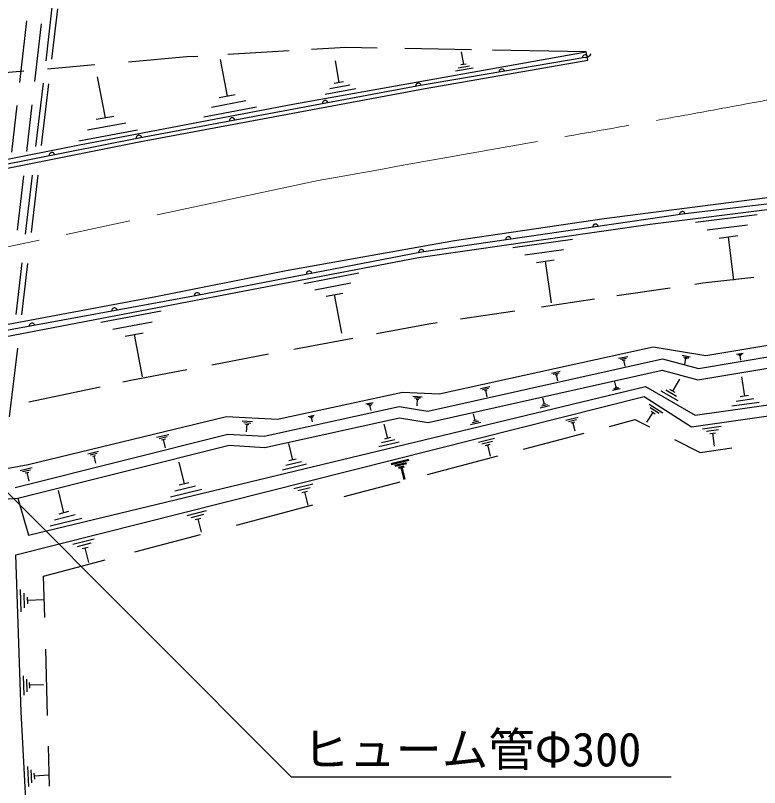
# Model space of a CAD drawing. Units: millimetres, scale not verified. Extents: x -54858845 to -54218845, y -162482687 to -162122687.
# Drawn here: x -54592784 to -54552692, y -162239158 to -162197545 of the extents above; entities that cross this region are included whole.
import ezdxf
from ezdxf.enums import TextEntityAlignment as Align

# ---------------------------------------------------------------- set-up
doc = ezdxf.new("R2010")
doc.units = ezdxf.units.MM
doc.header["$LTSCALE"] = 1000
doc.linetypes.add('CHAIN', pattern=[18.5, 12, -1.5, 3.5, -1.5])
for name, color, linetype, lineweight in [('M-BGD', 7, 'Continuous', 25), ('M-BMK', 2, 'CHAIN', 13), ('M-STR-STR3', 7, 'Continuous', 25), ('M-TTL-FRAM', 2, 'Continuous', 50)]:
    doc.layers.add(name, color=color, linetype=linetype, lineweight=lineweight)
doc.styles.add('ＭＳ ゴシック', font='')
doc.styles.get('ＭＳ ゴシック').set_extended_font_data('MS Gothic')

msp = doc.modelspace()

# ---------------------------------------------------------------- linework, layer by layer
at = {"layer": 'M-BGD'}
for p, q in [((-54590815, -162197104), (-54591155, -162199991)), ((-54590523, -162197193), (-54590843, -162199908)), ((-54592551, -162201158), (-54592167, -162197837)), ((-54591740, -162201112), (-54591379, -162197991)), ((-54574988, -162199271), (-54576828, -162199381)), ((-54573294, -162199302), (-54574988, -162199271)), ((-54578028, -162199453), (-54581338, -162199652)), ((-54577839, -162202321), (-54562030, -162199507)), ((-54568213, -162199394), (-54571797, -162199329)), ((-54568769, -162199514), (-54568643, -162200183)), ((-54562030, -162199507), (-54567072, -162199415)), ((-54561945, -162199961), (-54562030, -162199507)), ((-54583549, -162199784), (-54586685, -162200055)), ((-54582965, -162199749), (-54583549, -162199784)), ((-54581756, -162199918), (-54581377, -162201904)), ((-54575565, -162199999), (-54575354, -162201157)), ((-54562085, -162199819), (-54571071, -162201345)), ((-54570709, -162201490), (-54561945, -162199961)), ((-54588510, -162200213), (-54591054, -162200433)), ((-54568121, -162200388), (-54569079, -162200557)), ((-54568312, -162200270), (-54568931, -162200386)), ((-54568503, -162200162), (-54568793, -162200214)), ((-54592331, -162200544), (-54593833, -162200674)), ((-54588388, -162200851), (-54587956, -162203067)), ((-54591298, -162201203), (-54591699, -162204610)), ((-54590999, -162201236), (-54591390, -162204547)), ((-54571071, -162201345), (-54586131, -162204153)), ((-54574773, -162201311), (-54575851, -162201502)), ((-54575104, -162201115), (-54575604, -162201209)), ((-54586020, -162204346), (-54570709, -162201490)), ((-54574441, -162201508), (-54576098, -162201804)), ((-54580365, -162202155), (-54582221, -162202512)), ((-54580948, -162201830), (-54581806, -162201988)), ((-54592985, -162204911), (-54592695, -162202406)), ((-54592175, -162204874), (-54591885, -162202364)), ((-54589334, -162204518), (-54577839, -162202321)), ((-54579792, -162202489), (-54582636, -162203036)), ((-54587487, -162202983), (-54588436, -162203162)), ((-54586844, -162203346), (-54588900, -162203736)), ((-54586200, -162203720), (-54589365, -162204321)), ((-54586131, -162204153), (-54604890, -162207860)), ((-54606073, -162207844), (-54589334, -162204518)), ((-54605141, -162208162), (-54586020, -162204346)), ((-54592665, -162209109), (-54592327, -162206188)), ((-54591880, -162206146), (-54592257, -162209340)), ((-54591579, -162206152), (-54591944, -162209247)), ((-54558591, -162208788), (-54543915, -162206960)), ((-54545211, -162206855), (-54556848, -162208264)), ((-54561067, -162208481), (-54551204, -162207228)), ((-54556848, -162208264), (-54570913, -162210312)), ((-54556151, -162208685), (-54552825, -162208273)), ((-54571074, -162210595), (-54558591, -162208788)), ((-54569123, -162209671), (-54561067, -162208481)), ((-54555507, -162209108), (-54553340, -162208838)), ((-54578195, -162211287), (-54569123, -162209671)), ((-54565979, -162210058), (-54562773, -162209598)), ((-54554863, -162209542), (-54553864, -162209413)), ((-54554072, -162211805), (-54554364, -162209478)), ((-54570913, -162210312), (-54582996, -162212634)), ((-54565345, -162210452), (-54563258, -162210152)), ((-54597125, -162215583), (-54571074, -162210595)), ((-54592437, -162210870), (-54592767, -162213671)), ((-54592139, -162210907), (-54592466, -162213674)), ((-54564711, -162210856), (-54563752, -162210717)), ((-54563910, -162213029), (-54564232, -162210782)), ((-54585228, -162212699), (-54578195, -162211287)), ((-54577251, -162211986), (-54574276, -162211417)), ((-54555755, -162211958), (-54552997, -162211655)), ((-54576648, -162212330), (-54574711, -162211961)), ((-54556181, -162212022), (-54555755, -162211958)), ((-54576044, -162212674), (-54575146, -162212506)), ((-54575195, -162214676), (-54575595, -162212590)), ((-54560378, -162212647), (-54557513, -162212220)), ((-54598048, -162215092), (-54585228, -162212699)), ((-54582996, -162212634), (-54596343, -162215098)), ((-54564447, -162213253), (-54561586, -162212827)), ((-54588192, -162214080), (-54584937, -162213459)), ((-54568803, -162213902), (-54565885, -162213467)), ((-54587528, -162214453), (-54585412, -162214053)), ((-54573333, -162214690), (-54570517, -162214158)), ((-54570517, -162214158), (-54570067, -162214090)), ((-54586864, -162214837), (-54585896, -162214648)), ((-54555591, -162215869), (-54547800, -162214571)), ((-54585943, -162217019), (-54586375, -162214743)), ((-54577784, -162215533), (-54574597, -162214930)), ((-54592677, -162215471), (-54593115, -162219185)), ((-54569950, -162217932), (-54558417, -162215411)), ((-54558417, -162215411), (-54555591, -162215869)), ((-54555985, -162216574), (-54547524, -162215141)), ((-54582207, -162216370), (-54579143, -162215790)), ((-54560287, -162216021), (-54559797, -162215921)), ((-54556867, -162215861), (-54556427, -162215941)), ((-54556015, -162217187), (-54547468, -162215740)), ((-54553937, -162215801), (-54553577, -162215741)), ((-54553857, -162215841), (-54553627, -162215801)), ((-54553787, -162215881), (-54553687, -162215861)), ((-54553697, -162216121), (-54553737, -162215871)), ((-54570570, -162218876), (-54557929, -162216051)), ((-54560187, -162216071), (-54559867, -162216011)), ((-54560087, -162216131), (-54559937, -162216101)), ((-54559937, -162216451), (-54560007, -162216111)), ((-54557929, -162216051), (-54555985, -162216574)), ((-54556797, -162215941), (-54556507, -162215991)), ((-54556737, -162216021), (-54556597, -162216041)), ((-54556717, -162216341), (-54556667, -162216031)), ((-54586479, -162217179), (-54583547, -162216624)), ((-54570553, -162219488), (-54557942, -162216669)), ((-54563907, -162216821), (-54563437, -162216711)), ((-54557942, -162216669), (-54556015, -162217187)), ((-54563807, -162216871), (-54563497, -162216801)), ((-54563707, -162216921), (-54563567, -162216891)), ((-54563567, -162217241), (-54563637, -162216901)), ((-54557008, -162217147), (-54557378, -162217787)), ((-54556157, -162219090), (-54540311, -162216855)), ((-54553658, -162217027), (-54553508, -162218057)), ((-54592079, -162225556), (-54558831, -162217534)), ((-54592060, -162218375), (-54588226, -162217553)), ((-54586999, -162217290), (-54586479, -162217179)), ((-54567727, -162217651), (-54567227, -162217541)), ((-54560508, -162217297), (-54560438, -162217587)), ((-54560378, -162217577), (-54560498, -162217607)), ((-54558831, -162217534), (-54556157, -162219090)), ((-54556366, -162219717), (-54540570, -162217448)), ((-54578658, -162219306), (-54571936, -162217855)), ((-54571936, -162217855), (-54569950, -162217932)), ((-54567617, -162217701), (-54567297, -162217631)), ((-54567517, -162217761), (-54567367, -162217731)), ((-54567367, -162218091), (-54567437, -162217741)), ((-54560198, -162217667), (-54560618, -162217767)), ((-54560288, -162217617), (-54560558, -162217687)), ((-54557078, -162218317), (-54557988, -162217797)), ((-54557158, -162218087), (-54557748, -162217747)), ((-54557238, -162217867), (-54557518, -162217707)), ((-54592765, -162226610), (-54558903, -162218087)), ((-54573907, -162218481), (-54573517, -162218401)), ((-54571367, -162218071), (-54570867, -162218091)), ((-54571277, -162218151), (-54570957, -162218161)), ((-54571197, -162218231), (-54571047, -162218241)), ((-54571137, -162218591), (-54571117, -162218231)), ((-54564388, -162218147), (-54564298, -162218497)), ((-54558903, -162218087), (-54556366, -162219717)), ((-54552708, -162218397), (-54554188, -162218607)), ((-54552998, -162218207), (-54553958, -162218347)), ((-54553288, -162218027), (-54553738, -162218097)), ((-54579392, -162220223), (-54572105, -162218621)), ((-54573827, -162218521), (-54573567, -162218471)), ((-54573747, -162218571), (-54573627, -162218541)), ((-54573627, -162218831), (-54573687, -162218551)), ((-54572105, -162218621), (-54570570, -162218876)), ((-54564018, -162218587), (-54564518, -162218707)), ((-54564118, -162218527), (-54564448, -162218607)), ((-54564228, -162218477), (-54564378, -162218517)), ((-54558648, -162218487), (-54557908, -162218967)), ((-54558588, -162218677), (-54558108, -162218987)), ((-54592101, -162221751), (-54581407, -162219154)), ((-54581407, -162219154), (-54578658, -162219306)), ((-54579345, -162220827), (-54572089, -162219231)), ((-54577017, -162219161), (-54576687, -162219091)), ((-54576947, -162219191), (-54576727, -162219151)), ((-54576877, -162219231), (-54576777, -162219211)), ((-54576777, -162219451), (-54576827, -162219221)), ((-54572089, -162219231), (-54570553, -162219488)), ((-54568118, -162219007), (-54568028, -162219377)), ((-54563138, -162219357), (-54562458, -162219187)), ((-54558758, -162219467), (-54558418, -162218947)), ((-54558538, -162218877), (-54558308, -162219017)), ((-54580577, -162219401), (-54580007, -162219431)), ((-54580477, -162219491), (-54580107, -162219511)), ((-54580387, -162219581), (-54580217, -162219591)), ((-54580327, -162219991), (-54580297, -162219581)), ((-54572928, -162219567), (-54572738, -162220337)), ((-54567718, -162219477), (-54568258, -162219607)), ((-54567828, -162219417), (-54568178, -162219497)), ((-54567948, -162219357), (-54568108, -162219397)), ((-54562988, -162219427), (-54562548, -162219317)), ((-54562848, -162219497), (-54562648, -162219447)), ((-54562628, -162219947), (-54562748, -162219467)), ((-54560776, -162219691), (-54559397, -162219326)), ((-54559405, -162219328), (-54558625, -162219723)), ((-54565403, -162220916), (-54562149, -162220054)), ((-54555758, -162219827), (-54554758, -162219687)), ((-54555558, -162219947), (-54554908, -162219857)), ((-54555368, -162220077), (-54555068, -162220037)), ((-54555118, -162220757), (-54555218, -162220057)), ((-54592801, -162222980), (-54581332, -162220106)), ((-54585187, -162220271), (-54584527, -162220121)), ((-54585047, -162220341), (-54584617, -162220241)), ((-54584907, -162220421), (-54584707, -162220371)), ((-54584697, -162220851), (-54584807, -162220391)), ((-54581332, -162220106), (-54579392, -162220223)), ((-54572338, -162220417), (-54573058, -162220587)), ((-54572578, -162220297), (-54572908, -162220377)), ((-54567838, -162220537), (-54566978, -162220327)), ((-54567648, -162220627), (-54567088, -162220487)), ((-54557274, -162220407), (-54555893, -162221105)), ((-54592655, -162223562), (-54581276, -162220710)), ((-54581276, -162220710), (-54579345, -162220827)), ((-54578068, -162220607), (-54577848, -162221507)), ((-54572108, -162220537), (-54573208, -162220797)), ((-54567468, -162220727), (-54567208, -162220657)), ((-54567188, -162221297), (-54567338, -162220687)), ((-54555893, -162221105), (-54554177, -162220848)), ((-54588887, -162221171), (-54588307, -162221031)), ((-54588757, -162221231), (-54588387, -162221141)), ((-54588637, -162221301), (-54588467, -162221261)), ((-54588457, -162221681), (-54588547, -162221281)), ((-54570577, -162222286), (-54566788, -162221283)), ((-54595461, -162222362), (-54592101, -162221751)), ((-54583988, -162221617), (-54583698, -162222797)), ((-54577108, -162221737), (-54578398, -162222057)), ((-54577378, -162221597), (-54578218, -162221807)), ((-54577658, -162221467), (-54578048, -162221557)), ((-54592537, -162222061), (-54591877, -162221901)), ((-54592397, -162222131), (-54591967, -162222031)), ((-54592257, -162222201), (-54592057, -162222161)), ((-54592047, -162222641), (-54592157, -162222181)), ((-54583088, -162222917), (-54584188, -162223177)), ((-54583448, -162222737), (-54583958, -162222857)), ((-54577788, -162223047), (-54576768, -162222787)), ((-54577568, -162223147), (-54576908, -162222987)), ((-54575069, -162223475), (-54572051, -162222676)), ((-54590478, -162223147), (-54590188, -162224347)), ((-54582738, -162223097), (-54584428, -162223507)), ((-54577348, -162223257), (-54577048, -162223187)), ((-54577018, -162223937), (-54577198, -162223217)), ((-54593677, -162223626), (-54592655, -162223562)), ((-54592655, -162223562), (-54592079, -162225556)), ((-54583538, -162224487), (-54582498, -162224227)), ((-54580877, -162225013), (-54576759, -162223923)), ((-54589208, -162224657), (-54590918, -162225077)), ((-54589568, -162224467), (-54590678, -162224747)), ((-54589928, -162224287), (-54590448, -162224417)), ((-54583318, -162224597), (-54582638, -162224427)), ((-54583098, -162224707), (-54582788, -162224637)), ((-54582758, -162225397), (-54582938, -162224667)), ((-54589688, -162226037), (-54588548, -162225747)), ((-54586345, -162226461), (-54582817, -162225527)), ((-54589438, -162226157), (-54588698, -162225967)), ((-54589198, -162226277), (-54588858, -162226197)), ((-54588828, -162227037), (-54589028, -162226237)), ((-54592484, -162235071), (-54592765, -162226610)), ((-54591266, -162227764), (-54587957, -162226888)), ((-54591202, -162230001), (-54591266, -162227764)), ((-54592468, -162229687), (-54592508, -162228487)), ((-54592288, -162229467), (-54592318, -162228687)), ((-54592118, -162229257), (-54592128, -162228897)), ((-54591278, -162229047), (-54592118, -162229077)), ((-54591052, -162235276), (-54591154, -162231694)), ((-54592318, -162234187), (-54592348, -162233137)), ((-54592158, -162233997), (-54592178, -162233317)), ((-54592008, -162233807), (-54592018, -162233497)), ((-54591278, -162233627), (-54592008, -162233647)), ((-54592150, -162240994), (-54592484, -162235071)), ((-54590944, -162239078), (-54591005, -162236921)), ((-54592058, -162239107), (-54592118, -162238017)), ((-54591898, -162238907), (-54591938, -162238197)), ((-54591748, -162238707), (-54591768, -162238377)), ((-54590998, -162238497), (-54591758, -162238537))]:
    msp.add_line(p, q, dxfattribs=at)
for centre, radius, start, end in [((-54562085, -162199819), 150, 9.6358, 189.6358), ((-54562168, -162199326), 500, 279.6358, 324.6358), ((-54566578, -162200582), 150, 9.6358, 189.6358), ((-54571071, -162201345), 150, 9.6358, 190.5613), ((-54576091, -162202281), 150, 10.5613, 190.5613), ((-54581111, -162203217), 150, 10.5613, 190.5613), ((-54586131, -162204153), 150, 10.5613, 191.1784), ((-54590820, -162205080), 150, 11.1784, 191.1784), ((-54556848, -162208264), 150, 6.9032, 188.2871), ((-54561537, -162208947), 150, 8.2871, 188.2871), ((-54566225, -162209629), 150, 8.2871, 188.2871), ((-54570913, -162210312), 150, 8.2871, 190.8774), ((-54576955, -162211473), 150, 10.8774, 190.8774), ((-54582996, -162212634), 150, 10.8774, 190.4582), ((-54587445, -162213455), 150, 10.4582, 190.4582), ((-54591894, -162214277), 150, 10.4582, 190.4582)]:
    msp.add_arc(centre, radius, start, end, dxfattribs=at)
msp.add_open_spline([(-54673677, -162193874), (-54672478, -162194718), (-54671279, -162195562), (-54669995, -162196254), (-54668488, -162197066), (-54666863, -162197668), (-54665220, -162198184), (-54662864, -162198925), (-54660469, -162199490), (-54658032, -162199872), (-54655586, -162200255), (-54653098, -162200453), (-54650636, -162200314), (-54647778, -162200152), (-54644955, -162199536), (-54642161, -162198843), (-54638602, -162197960), (-54635091, -162196951), (-54631652, -162195742), (-54628299, -162194564), (-54625015, -162193195), (-54621737, -162191769), (-54618673, -162190437), (-54615614, -162189055), (-54612852, -162187220), (-54610454, -162185627), (-54608280, -162183693), (-54606023, -162181886), (-54604175, -162180405), (-54602271, -162179010), (-54600430, -162177515), (-54598277, -162175767), (-54596211, -162173884), (-54593892, -162172403), (-54591889, -162171124), (-54589697, -162170145), (-54587482, -162169195), (-54585151, -162168195), (-54582794, -162167229), (-54580333, -162166785), (-54577946, -162166355), (-54575460, -162166417), (-54573016, -162166642), (-54570521, -162166872), (-54568068, -162167271), (-54565615, -162167670)], degree=3, knots=[0, 0, 0, 0, 1, 1, 1, 2, 2, 2, 3, 3, 3, 4, 4, 4, 5, 5, 5, 6, 6, 6, 7, 7, 7, 8, 8, 8, 9, 9, 9, 10, 10, 10, 11, 11, 11, 12, 12, 12, 13, 13, 13, 14, 14, 14, 15, 15, 15, 15], dxfattribs=at)
at = {"layer": 'M-BMK'}
msp.add_line((-54621332, -162216049), (-54576468, -162206434), dxfattribs=at)
msp.add_open_spline([(-54576468, -162206434), (-54572673, -162205761), (-54568877, -162205088), (-54565083, -162204416), (-54561441, -162203772), (-54557801, -162203129), (-54554161, -162202454), (-54551882, -162202032), (-54549603, -162201597), (-54547308, -162201305), (-54543673, -162200843), (-54539998, -162200738), (-54536323, -162200633)], degree=3, knots=[0, 0, 0, 0, 1, 1, 1, 2, 2, 2, 3, 3, 3, 4, 4, 4, 4], dxfattribs=at)
at = {"layer": 'M-STR-STR3'}
for p, q in [((-54593642, -162222837), (-54577921, -162238571)), ((-54577921, -162238571), (-54557458, -162238571))]:
    msp.add_line(p, q, dxfattribs=at)
at = {"layer": 'M-TTL-FRAM'}
for p, q in [((-54572538, -162221727), (-54571588, -162221487)), ((-54572338, -162221827), (-54571718, -162221667)), ((-54572138, -162221927), (-54571848, -162221857)), ((-54571828, -162222557), (-54571988, -162221887))]:
    msp.add_line(p, q, dxfattribs=at)

# ---------------------------------------------------------------- texts
at = {"layer": 'M-STR-STR3', "style": 'ＭＳ ゴシック'}
msp.add_text('ヒューム管Φ300', height=1833, rotation=359.979, dxfattribs=at).set_placement((-54577306, -162237097), align=Align.MIDDLE_LEFT)

doc.saveas('drawing.dxf')
